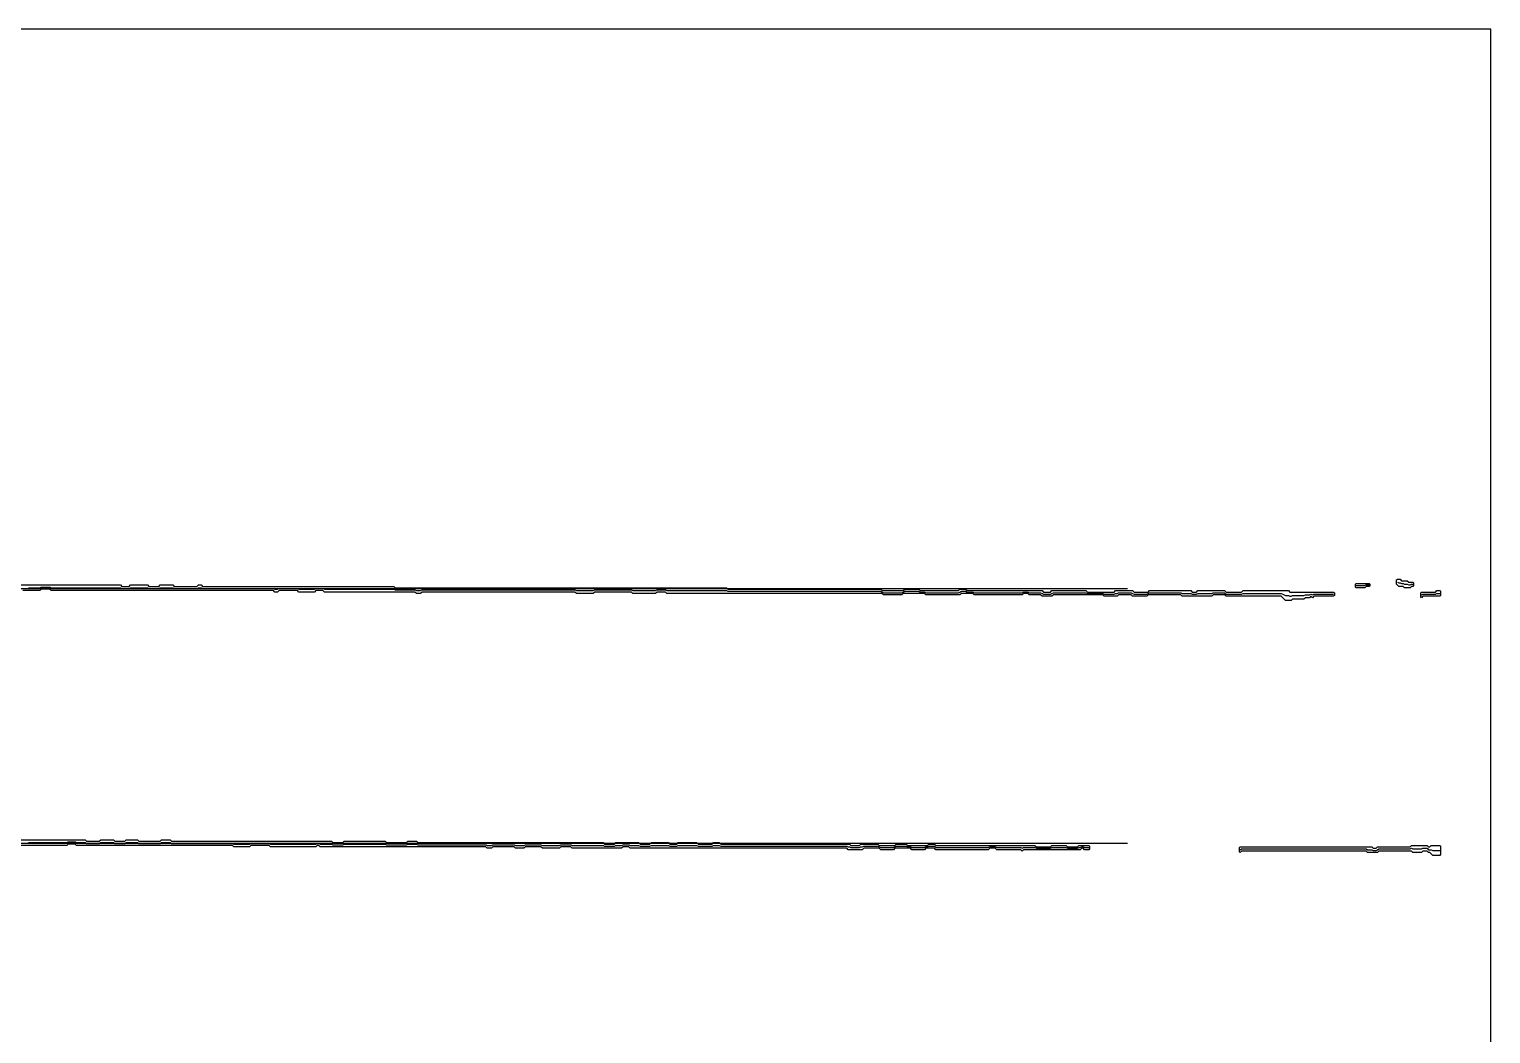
# Model space of a CAD drawing. Extents: x 0 to 57.2, y 0 to 39.6.
# Drawn here: x 28.34 to 57.16, y 19.8 to 39.6 of the extents above; entities that cross this region are included whole.
import ezdxf

# ---------------------------------------------------------------- set-up
doc = ezdxf.new("R2010")
doc.units = 13
for name, color, linetype in [('DESIGN_SCAN_PATH', 5, 'Continuous'), ('SEM_FRAME', 8, 'Continuous'), ('SEM_OBSERVED_CENTERLINES', 3, 'Continuous'), ('SEM_OBSERVED_CONTOURS', 2, 'Continuous')]:
    doc.layers.add(name, color=color, linetype=linetype)

msp = doc.modelspace()

# ---------------------------------------------------------------- linework, layer by layer
at = {"layer": 'DESIGN_SCAN_PATH'}
for points in [[(0, 28.57984), (50, 28.57984)], [(50, 23.55604), (0, 23.55604)]]:
    msp.add_lwpolyline(points, dxfattribs=at)
at = {"layer": 'SEM_FRAME'}
msp.add_lwpolyline([(0, 0), (57.15968, 0), (57.15968, 39.60429), (0, 39.60429)], close=True, dxfattribs=at)
at = {"layer": 'SEM_OBSERVED_CENTERLINES'}
for points in [[(28.32865, 28.593795), (28.35656, 28.593795), (28.38447, 28.593795), (28.41238, 28.593795), (28.44029, 28.593795), (28.4682, 28.593795), (28.49611, 28.593795), (28.52402, 28.593795), (28.55193, 28.593795), (28.57984, 28.60775), (28.60775, 28.60775), (28.63566, 28.60775), (28.66357, 28.60775), (28.69148, 28.60775), (28.71939, 28.60775), (28.7473, 28.60775), (28.77521, 28.593795), (28.80312, 28.593795), (28.83103, 28.593795), (28.85894, 28.593795), (28.88685, 28.593795), (28.91476, 28.593795), (28.94267, 28.593795), (28.97058, 28.593795), (28.99849, 28.593795), (29.0264, 28.593795), (29.05431, 28.593795), (29.08222, 28.593795), (29.11013, 28.593795), (29.13804, 28.593795), (29.16595, 28.593795), (29.19386, 28.593795), (29.22177, 28.593795), (29.24968, 28.593795), (29.27759, 28.593795), (29.3055, 28.593795), (29.33341, 28.593795), (29.36132, 28.593795), (29.38923, 28.593795), (29.41714, 28.593795), (29.44505, 28.593795), (29.47296, 28.593795), (29.50087, 28.593795), (29.52878, 28.593795), (29.55669, 28.593795), (29.5846, 28.593795), (29.61251, 28.593795), (29.64042, 28.593795), (29.66833, 28.593795), (29.69624, 28.593795), (29.72415, 28.593795), (29.75206, 28.593795), (29.77997, 28.593795), (29.80788, 28.593795), (29.83579, 28.593795), (29.8637, 28.593795), (29.89161, 28.593795), (29.91952, 28.593795), (29.94743, 28.593795), (29.97534, 28.593795), (30.00325, 28.593795), (30.03116, 28.593795), (30.05907, 28.593795), (30.08698, 28.593795), (30.11489, 28.593795), (30.1428, 28.593795), (30.17071, 28.57984), (30.19862, 28.57984), (30.22653, 28.57984), (30.25444, 28.57984), (30.28235, 28.57984), (30.31026, 28.57984), (30.33817, 28.593795), (30.36608, 28.593795), (30.39399, 28.593795), (30.4219, 28.593795), (30.44981, 28.593795), (30.47772, 28.593795), (30.50563, 28.593795), (30.53354, 28.593795), (30.56145, 28.593795), (30.58936, 28.593795), (30.61727, 28.593795), (30.64518, 28.593795), (30.67309, 28.593795), (30.701, 28.57984), (30.72891, 28.57984), (30.75682, 28.57984), (30.78473, 28.57984), (30.81264, 28.57984), (30.84055, 28.57984), (30.86846, 28.57984), (30.89637, 28.57984), (30.92428, 28.593795), (30.95219, 28.593795), (30.9801, 28.593795), (31.00801, 28.593795), (31.03592, 28.593795), (31.06383, 28.593795), (31.09174, 28.593795), (31.11965, 28.593795), (31.14756, 28.593795), (31.17547, 28.593795), (31.20338, 28.57984), (31.23129, 28.57984), (31.2592, 28.57984), (31.28711, 28.57984), (31.31502, 28.57984), (31.34293, 28.57984), (31.37084, 28.57984), (31.39875, 28.57984), (31.42666, 28.57984), (31.45457, 28.57984), (31.48248, 28.57984), (31.51039, 28.57984), (31.5383, 28.57984), (31.56621, 28.57984), (31.59412, 28.57984), (31.62203, 28.57984), (31.64994, 28.57984), (31.67785, 28.593795), (31.70576, 28.593795), (31.73367, 28.593795), (31.76158, 28.57984), (31.78949, 28.57984), (31.8174, 28.57984), (31.84531, 28.57984), (31.87322, 28.57984), (31.90113, 28.57984), (31.92904, 28.57984), (31.95695, 28.57984), (31.98486, 28.57984), (32.01277, 28.57984), (32.04068, 28.57984), (32.06859, 28.57984), (32.0965, 28.57984), (32.12441, 28.57984), (32.15232, 28.57984), (32.18023, 28.57984), (32.20814, 28.57984), (32.23605, 28.57984), (32.26396, 28.57984), (32.29187, 28.57984), (32.31978, 28.57984), (32.34769, 28.57984), (32.3756, 28.57984), (32.40351, 28.57984), (32.43142, 28.57984), (32.45933, 28.57984), (32.48724, 28.57984), (32.51515, 28.57984), (32.54306, 28.57984), (32.57097, 28.57984), (32.59888, 28.57984), (32.62679, 28.57984), (32.6547, 28.57984), (32.68261, 28.57984), (32.71052, 28.57984), (32.73843, 28.57984), (32.76634, 28.57984), (32.79425, 28.57984), (32.82216, 28.57984), (32.85007, 28.57984), (32.87798, 28.57984), (32.90589, 28.57984), (32.9338, 28.57984), (32.96171, 28.57984), (32.98962, 28.57984), (33.01753, 28.57984), (33.04544, 28.57984), (33.07335, 28.57984), (33.10126, 28.57984), (33.12917, 28.57984), (33.15708, 28.57984), (33.18499, 28.565885), (33.2129, 28.565885), (33.24081, 28.565885), (33.26872, 28.57984), (33.29663, 28.57984), (33.32454, 28.57984), (33.35245, 28.57984), (33.38036, 28.57984), (33.40827, 28.57984), (33.43618, 28.57984), (33.46409, 28.57984), (33.492, 28.57984), (33.51991, 28.57984), (33.54782, 28.57984), (33.57573, 28.57984), (33.60364, 28.57984), (33.63155, 28.57984), (33.65946, 28.565885), (33.68737, 28.565885), (33.71528, 28.565885), (33.74319, 28.565885), (33.7711, 28.565885), (33.79901, 28.565885), (33.82692, 28.565885), (33.85483, 28.565885), (33.88274, 28.565885), (33.91065, 28.565885), (33.93856, 28.565885), (33.96647, 28.565885), (33.99438, 28.57984), (34.02229, 28.57984), (34.0502, 28.57984), (34.07811, 28.57984), (34.10602, 28.57984), (34.13393, 28.57984), (34.16184, 28.565885), (34.18975, 28.565885), (34.21766, 28.565885), (34.24557, 28.565885), (34.27348, 28.565885), (34.30139, 28.565885), (34.3293, 28.565885), (34.35721, 28.565885), (34.38512, 28.565885), (34.41303, 28.565885), (34.44094, 28.565885), (34.46885, 28.565885), (34.49676, 28.565885), (34.52467, 28.565885), (34.55258, 28.565885), (34.58049, 28.565885), (34.6084, 28.565885), (34.63631, 28.565885), (34.66422, 28.565885), (34.69213, 28.565885), (34.72004, 28.565885), (34.74795, 28.565885), (34.77586, 28.565885), (34.80377, 28.565885), (34.83168, 28.565885), (34.85959, 28.565885), (34.8875, 28.565885), (34.91541, 28.565885), (34.94332, 28.565885), (34.97123, 28.565885), (34.99914, 28.565885), (35.02705, 28.565885), (35.05496, 28.565885), (35.08287, 28.565885), (35.11078, 28.565885), (35.13869, 28.565885), (35.1666, 28.565885), (35.19451, 28.565885), (35.22242, 28.565885), (35.25033, 28.565885), (35.27824, 28.565885), (35.30615, 28.565885), (35.33406, 28.565885), (35.36197, 28.565885), (35.38988, 28.565885), (35.41779, 28.565885), (35.4457, 28.565885), (35.47361, 28.565885), (35.50152, 28.565885), (35.52943, 28.565885), (35.55734, 28.55193), (35.58525, 28.55193), (35.61316, 28.55193), (35.64107, 28.55193), (35.66898, 28.55193), (35.69689, 28.55193), (35.7248, 28.55193), (35.75271, 28.55193), (35.78062, 28.55193), (35.80853, 28.55193), (35.83644, 28.55193), (35.86435, 28.55193), (35.89226, 28.55193), (35.92017, 28.55193), (35.94808, 28.55193), (35.97599, 28.537975), (36.0039, 28.537975), (36.03181, 28.537975), (36.05972, 28.537975), (36.08763, 28.55193), (36.11554, 28.55193), (36.14345, 28.55193), (36.17136, 28.55193), (36.19927, 28.55193), (36.22718, 28.55193), (36.25509, 28.55193), (36.283, 28.55193), (36.31091, 28.55193), (36.33882, 28.55193), (36.36673, 28.55193), (36.39464, 28.55193), (36.42255, 28.55193), (36.45046, 28.55193), (36.47837, 28.55193), (36.50628, 28.55193), (36.53419, 28.55193), (36.5621, 28.55193), (36.59001, 28.55193), (36.61792, 28.55193), (36.64583, 28.55193), (36.67374, 28.55193), (36.70165, 28.55193), (36.72956, 28.55193), (36.75747, 28.55193), (36.78538, 28.55193), (36.81329, 28.55193), (36.8412, 28.55193), (36.86911, 28.55193), (36.89702, 28.55193), (36.92493, 28.55193), (36.95284, 28.55193), (36.98075, 28.55193), (37.00866, 28.55193), (37.03657, 28.55193), (37.06448, 28.55193), (37.09239, 28.55193), (37.1203, 28.55193), (37.14821, 28.55193), (37.17612, 28.55193), (37.20403, 28.55193), (37.23194, 28.55193), (37.25985, 28.55193), (37.28776, 28.55193), (37.31567, 28.55193), (37.34358, 28.55193), (37.37149, 28.55193), (37.3994, 28.55193), (37.42731, 28.55193), (37.45522, 28.55193), (37.48313, 28.55193), (37.51104, 28.55193), (37.53895, 28.55193), (37.56686, 28.55193), (37.59477, 28.55193), (37.62268, 28.55193), (37.65059, 28.55193), (37.6785, 28.55193), (37.70641, 28.55193), (37.73432, 28.55193), (37.76223, 28.55193), (37.79014, 28.55193), (37.81805, 28.55193), (37.84596, 28.55193), (37.87387, 28.55193), (37.90178, 28.55193), (37.92969, 28.55193), (37.9576, 28.55193), (37.98551, 28.55193), (38.01342, 28.55193), (38.04133, 28.55193), (38.06924, 28.55193), (38.09715, 28.55193), (38.12506, 28.55193), (38.15297, 28.55193), (38.18088, 28.55193), (38.20879, 28.55193), (38.2367, 28.55193), (38.26461, 28.55193), (38.29252, 28.55193), (38.32043, 28.55193), (38.34834, 28.55193), (38.37625, 28.55193), (38.40416, 28.55193), (38.43207, 28.55193), (38.45998, 28.55193), (38.48789, 28.55193), (38.5158, 28.55193), (38.54371, 28.55193), (38.57162, 28.55193), (38.59953, 28.55193), (38.62744, 28.55193), (38.65535, 28.55193), (38.68326, 28.55193), (38.71117, 28.55193), (38.73908, 28.55193), (38.76699, 28.55193), (38.7949, 28.55193), (38.82281, 28.55193), (38.85072, 28.55193), (38.87863, 28.55193), (38.90654, 28.55193), (38.93445, 28.55193), (38.96236, 28.55193), (38.99027, 28.55193), (39.01818, 28.55193), (39.04609, 28.55193), (39.074, 28.55193), (39.10191, 28.55193), (39.12982, 28.537975), (39.15773, 28.537975), (39.18564, 28.537975), (39.21355, 28.537975), (39.24146, 28.537975), (39.26937, 28.537975), (39.29728, 28.537975), (39.32519, 28.537975), (39.3531, 28.537975), (39.38101, 28.537975), (39.40892, 28.537975), (39.43683, 28.537975), (39.46474, 28.537975), (39.49265, 28.55193), (39.52056, 28.55193), (39.54847, 28.55193), (39.57638, 28.55193), (39.60429, 28.55193), (39.6322, 28.55193), (39.66011, 28.55193), (39.68802, 28.55193), (39.71593, 28.55193), (39.74384, 28.55193), (39.77175, 28.55193), (39.79966, 28.55193), (39.82757, 28.55193), (39.85548, 28.55193), (39.88339, 28.55193), (39.9113, 28.55193), (39.93921, 28.55193), (39.96712, 28.55193), (39.99503, 28.55193), (40.02294, 28.55193), (40.05085, 28.55193), (40.07876, 28.55193), (40.10667, 28.55193), (40.13458, 28.55193), (40.16249, 28.55193), (40.1904, 28.55193), (40.21831, 28.55193), (40.24622, 28.537975), (40.27413, 28.537975), (40.30204, 28.537975), (40.32995, 28.537975), (40.35786, 28.537975), (40.38577, 28.537975), (40.41368, 28.537975), (40.44159, 28.537975), (40.4695, 28.537975), (40.49741, 28.537975), (40.52532, 28.537975), (40.55323, 28.537975), (40.58114, 28.537975), (40.60905, 28.537975), (40.63696, 28.537975), (40.66487, 28.537975), (40.69278, 28.537975), (40.72069, 28.55193), (40.7486, 28.55193), (40.77651, 28.55193), (40.80442, 28.55193), (40.83233, 28.55193), (40.86024, 28.55193), (40.88815, 28.55193), (40.91606, 28.537975), (40.94397, 28.537975), (40.97188, 28.537975), (40.99979, 28.537975), (41.0277, 28.537975), (41.05561, 28.537975), (41.08352, 28.537975), (41.11143, 28.537975), (41.13934, 28.537975), (41.16725, 28.537975), (41.19516, 28.537975), (41.22307, 28.537975), (41.25098, 28.537975), (41.27889, 28.537975), (41.3068, 28.537975), (41.33471, 28.537975), (41.36262, 28.537975), (41.39053, 28.537975), (41.41844, 28.537975), (41.44635, 28.537975), (41.47426, 28.537975), (41.50217, 28.537975), (41.53008, 28.537975), (41.55799, 28.537975), (41.5859, 28.537975), (41.61381, 28.537975), (41.64172, 28.537975), (41.66963, 28.537975), (41.69754, 28.537975), (41.72545, 28.537975), (41.75336, 28.537975), (41.78127, 28.537975), (41.80918, 28.537975), (41.83709, 28.537975), (41.865, 28.537975), (41.89291, 28.537975), (41.92082, 28.537975), (41.94873, 28.537975), (41.97664, 28.537975), (42.00455, 28.537975), (42.03246, 28.537975), (42.06037, 28.537975), (42.08828, 28.537975), (42.11619, 28.52402), (42.1441, 28.52402), (42.17201, 28.52402), (42.19992, 28.52402), (42.22783, 28.52402), (42.25574, 28.52402), (42.28365, 28.52402), (42.31156, 28.52402), (42.33947, 28.52402), (42.36738, 28.52402), (42.39529, 28.52402), (42.4232, 28.52402), (42.45111, 28.52402), (42.47902, 28.52402), (42.50693, 28.52402), (42.53484, 28.52402), (42.56275, 28.52402), (42.59066, 28.52402), (42.61857, 28.52402), (42.64648, 28.52402), (42.67439, 28.52402), (42.7023, 28.52402), (42.73021, 28.52402), (42.75812, 28.52402), (42.78603, 28.52402), (42.81394, 28.52402), (42.84185, 28.52402), (42.86976, 28.52402), (42.89767, 28.52402), (42.92558, 28.52402), (42.95349, 28.52402), (42.9814, 28.52402), (43.00931, 28.52402), (43.03722, 28.52402), (43.06513, 28.52402), (43.09304, 28.52402), (43.12095, 28.52402), (43.14886, 28.52402), (43.17677, 28.52402), (43.20468, 28.52402), (43.23259, 28.52402), (43.2605, 28.52402), (43.28841, 28.52402), (43.31632, 28.52402), (43.34423, 28.52402), (43.37214, 28.52402), (43.40005, 28.52402), (43.42796, 28.52402), (43.45587, 28.52402), (43.48378, 28.52402), (43.51169, 28.52402), (43.5396, 28.52402), (43.56751, 28.52402), (43.59542, 28.52402), (43.62333, 28.52402), (43.65124, 28.52402), (43.67915, 28.52402), (43.70706, 28.52402), (43.73497, 28.52402), (43.76288, 28.52402), (43.79079, 28.52402), (43.8187, 28.52402), (43.84661, 28.52402), (43.87452, 28.52402), (43.90243, 28.52402), (43.93034, 28.52402), (43.95825, 28.52402), (43.98616, 28.52402), (44.01407, 28.52402), (44.04198, 28.52402), (44.06989, 28.52402), (44.0978, 28.52402), (44.12571, 28.52402), (44.15362, 28.52402), (44.18153, 28.52402), (44.20944, 28.52402), (44.23735, 28.52402), (44.26526, 28.52402), (44.29317, 28.52402), (44.32108, 28.52402), (44.34899, 28.52402), (44.3769, 28.52402), (44.40481, 28.52402), (44.43272, 28.52402), (44.46063, 28.52402), (44.48854, 28.52402), (44.51645, 28.52402), (44.54436, 28.52402), (44.57227, 28.52402), (44.60018, 28.52402), (44.62809, 28.52402), (44.656, 28.52402), (44.68391, 28.52402), (44.71182, 28.52402), (44.73973, 28.52402), (44.76764, 28.52402), (44.79555, 28.52402), (44.82346, 28.52402), (44.85137, 28.52402), (44.87928, 28.52402), (44.90719, 28.52402), (44.9351, 28.52402), (44.96301, 28.52402), (44.99092, 28.52402), (45.01883, 28.52402), (45.04674, 28.52402), (45.07465, 28.52402), (45.10256, 28.52402), (45.13047, 28.52402), (45.15838, 28.510065), (45.18629, 28.49611), (45.2142, 28.49611), (45.24211, 28.49611), (45.27002, 28.49611), (45.29793, 28.49611), (45.32584, 28.49611), (45.35375, 28.49611), (45.38166, 28.49611), (45.40957, 28.49611), (45.43748, 28.49611), (45.46539, 28.49611), (45.4933, 28.49611), (45.52121, 28.49611), (45.54912, 28.49611), (45.57703, 28.510065), (45.60494, 28.52402), (45.63285, 28.52402), (45.66076, 28.52402), (45.68867, 28.52402), (45.71658, 28.52402), (45.74449, 28.52402), (45.7724, 28.52402), (45.80031, 28.52402), (45.82822, 28.52402), (45.85613, 28.52402), (45.88404, 28.52402), (45.91195, 28.510065), (45.93986, 28.510065), (45.96777, 28.510065), (45.99568, 28.510065), (46.02359, 28.49611), (46.0515, 28.49611), (46.07941, 28.49611), (46.10732, 28.49611), (46.13523, 28.49611), (46.16314, 28.49611), (46.19105, 28.49611), (46.21896, 28.49611), (46.24687, 28.49611), (46.27478, 28.49611), (46.30269, 28.49611), (46.3306, 28.49611), (46.35851, 28.49611), (46.38642, 28.49611), (46.41433, 28.49611), (46.44224, 28.49611), (46.47015, 28.49611), (46.49806, 28.49611), (46.52597, 28.49611), (46.55388, 28.49611), (46.58179, 28.49611), (46.6097, 28.49611), (46.63761, 28.49611), (46.66552, 28.49611), (46.69343, 28.510065), (46.72134, 28.52402), (46.74925, 28.52402), (46.77716, 28.52402), (46.80507, 28.52402), (46.83298, 28.510065), (46.86089, 28.510065), (46.8888, 28.510065), (46.91671, 28.510065), (46.94462, 28.510065), (46.97253, 28.49611), (47.00044, 28.49611), (47.02835, 28.49611), (47.05626, 28.49611), (47.08417, 28.49611), (47.11208, 28.49611), (47.13999, 28.49611), (47.1679, 28.49611), (47.19581, 28.49611), (47.22372, 28.49611), (47.25163, 28.49611), (47.27954, 28.49611), (47.30745, 28.49611), (47.33536, 28.49611), (47.36327, 28.49611), (47.39118, 28.49611), (47.41909, 28.49611), (47.447, 28.49611), (47.47491, 28.49611), (47.50282, 28.49611), (47.53073, 28.49611), (47.55864, 28.49611), (47.58655, 28.49611), (47.61446, 28.49611), (47.64237, 28.49611), (47.67028, 28.49611), (47.69819, 28.49611), (47.7261, 28.49611), (47.75401, 28.49611), (47.78192, 28.49611), (47.80983, 28.49611), (47.83774, 28.49611), (47.86565, 28.49611), (47.89356, 28.49611), (47.92147, 28.49611), (47.94938, 28.510065), (47.97729, 28.510065), (48.0052, 28.510065), (48.03311, 28.510065), (48.06102, 28.49611), (48.08893, 28.49611), (48.11684, 28.49611), (48.14475, 28.49611), (48.17266, 28.49611), (48.20057, 28.49611), (48.22848, 28.49611), (48.25639, 28.49611), (48.2843, 28.49611), (48.31221, 28.482155), (48.34012, 28.4682), (48.36803, 28.4682), (48.39594, 28.4682), (48.42385, 28.4682), (48.45176, 28.4682), (48.47967, 28.4682), (48.50758, 28.482155), (48.53549, 28.49611), (48.5634, 28.49611), (48.59131, 28.49611), (48.61922, 28.49611), (48.64713, 28.49611), (48.67504, 28.49611), (48.70295, 28.49611), (48.73086, 28.49611), (48.75877, 28.49611), (48.78668, 28.49611), (48.81459, 28.49611), (48.8425, 28.49611), (48.87041, 28.49611), (48.89832, 28.49611), (48.92623, 28.49611), (48.95414, 28.49611), (48.98205, 28.49611), (49.00996, 28.49611), (49.03787, 28.49611), (49.06578, 28.49611), (49.09369, 28.49611), (49.1216, 28.49611), (49.14951, 28.49611), (49.17742, 28.49611), (49.20533, 28.482155), (49.23324, 28.482155), (49.26115, 28.482155), (49.28906, 28.482155), (49.31697, 28.482155), (49.34488, 28.482155), (49.37279, 28.482155), (49.4007, 28.482155), (49.42861, 28.482155), (49.45652, 28.482155), (49.48443, 28.482155), (49.51234, 28.482155), (49.54025, 28.4682), (49.56816, 28.4682), (49.59607, 28.4682), (49.62398, 28.4682), (49.65189, 28.4682), (49.6798, 28.4682), (49.70771, 28.4682), (49.73562, 28.4682), (49.76353, 28.482155), (49.79144, 28.482155), (49.81935, 28.49611), (49.84726, 28.49611), (49.87517, 28.49611), (49.90308, 28.49611), (49.93099, 28.49611), (49.9589, 28.49611), (49.98681, 28.49611), (50.01472, 28.49611), (50.04263, 28.49611), (50.07054, 28.49611), (50.09845, 28.482155), (50.12636, 28.4682), (50.15427, 28.4682), (50.18218, 28.4682), (50.21009, 28.4682), (50.238, 28.4682), (50.26591, 28.4682), (50.29382, 28.4682), (50.32173, 28.4682), (50.34964, 28.4682), (50.37755, 28.4682), (50.40546, 28.482155), (50.43337, 28.49611), (50.46128, 28.49611), (50.48919, 28.49611), (50.5171, 28.49611), (50.54501, 28.49611), (50.57292, 28.49611), (50.60083, 28.49611), (50.62874, 28.49611), (50.65665, 28.49611), (50.68456, 28.49611), (50.71247, 28.49611), (50.74038, 28.49611), (50.76829, 28.49611), (50.7962, 28.49611), (50.82411, 28.49611), (50.85202, 28.49611), (50.87993, 28.49611), (50.90784, 28.49611), (50.93575, 28.49611), (50.96366, 28.49611), (50.99157, 28.49611), (51.01948, 28.49611), (51.04739, 28.49611), (51.0753, 28.482155), (51.10321, 28.482155), (51.13112, 28.482155), (51.15903, 28.482155), (51.18694, 28.482155), (51.21485, 28.482155), (51.24276, 28.482155), (51.27067, 28.4682), (51.29858, 28.4682), (51.32649, 28.4682), (51.3544, 28.4682), (51.38231, 28.482155), (51.41022, 28.482155), (51.43813, 28.482155), (51.46604, 28.482155), (51.49395, 28.482155), (51.52186, 28.482155), (51.54977, 28.482155), (51.57768, 28.482155), (51.60559, 28.482155), (51.6335, 28.482155), (51.66141, 28.482155), (51.68932, 28.49611), (51.71723, 28.49611), (51.74514, 28.49611), (51.77305, 28.49611), (51.80096, 28.49611), (51.82887, 28.49611), (51.85678, 28.49611), (51.88469, 28.49611), (51.9126, 28.49611), (51.94051, 28.4682), (51.96842, 28.4682), (51.99633, 28.4682), (52.02424, 28.4682), (52.05215, 28.4682), (52.08006, 28.4682), (52.10797, 28.4682), (52.13588, 28.4682), (52.16379, 28.4682), (52.1917, 28.4682), (52.21961, 28.4682), (52.24752, 28.4682), (52.27543, 28.482155), (52.30334, 28.482155), (52.33125, 28.482155), (52.35916, 28.482155), (52.38707, 28.482155), (52.41498, 28.482155), (52.44289, 28.482155), (52.4708, 28.482155), (52.49871, 28.482155), (52.52662, 28.482155), (52.55453, 28.482155), (52.58244, 28.482155), (52.61035, 28.482155), (52.63826, 28.482155), (52.66617, 28.482155), (52.69408, 28.482155), (52.72199, 28.482155), (52.7499, 28.482155), (52.77781, 28.482155), (52.80572, 28.482155), (52.83363, 28.482155), (52.86154, 28.482155), (52.88945, 28.482155), (52.91736, 28.482155), (52.94527, 28.482155), (52.97318, 28.482155), (53.00109, 28.482155), (53.029, 28.482155), (53.05691, 28.4682), (53.08482, 28.454245), (53.11273, 28.44029), (53.14064, 28.44029), (53.16855, 28.44029), (53.19646, 28.426335), (53.22437, 28.426335), (53.25228, 28.44029), (53.28019, 28.44029), (53.3081, 28.44029), (53.33601, 28.44029), (53.36392, 28.44029), (53.39183, 28.44029), (53.41974, 28.44029), (53.44765, 28.44029), (53.47556, 28.44029), (53.50347, 28.454245), (53.53138, 28.454245), (53.55929, 28.454245), (53.5872, 28.454245), (53.61511, 28.4682), (53.64302, 28.454245), (53.67093, 28.4682), (53.69884, 28.4682), (53.72675, 28.4682), (53.75466, 28.4682), (53.78257, 28.4682), (53.81048, 28.4682), (53.83839, 28.4682), (53.8663, 28.4682), (53.89421, 28.4682), (53.92212, 28.4682), (53.95003, 28.4682), (53.97794, 28.4682), (54.00585, 28.4682), (54.03376, 28.4682), (54.06167, 28.4682)], [(54.50823, 28.63566), (54.53614, 28.63566), (54.56405, 28.63566), (54.59196, 28.63566), (54.61987, 28.63566), (54.64778, 28.63566), (54.67569, 28.63566), (54.7036, 28.649615), (54.73151, 28.649615), (54.75942, 28.649615)], [(55.31762, 28.705435), (55.34553, 28.69148), (55.37344, 28.69148), (55.40135, 28.677525), (55.42926, 28.677525), (55.45717, 28.66357), (55.48508, 28.66357), (55.51299, 28.66357), (55.5409, 28.649615), (55.56881, 28.649615), (55.59672, 28.66357), (55.62463, 28.66357)], [(55.79209, 28.454245), (55.82, 28.4682), (55.84791, 28.4682), (55.87582, 28.4682), (55.90373, 28.4682), (55.93164, 28.4682), (55.95955, 28.4682), (55.98746, 28.4682), (56.01537, 28.4682), (56.04328, 28.4682), (56.07119, 28.4682), (56.0991, 28.482155), (56.12701, 28.482155), (56.15492, 28.482155)], [(28.32865, 23.569995), (28.35656, 23.569995), (28.38447, 23.569995), (28.41238, 23.569995), (28.44029, 23.569995), (28.4682, 23.569995), (28.49611, 23.569995), (28.52402, 23.569995), (28.55193, 23.569995), (28.57984, 23.569995), (28.60775, 23.569995), (28.63566, 23.569995), (28.66357, 23.569995), (28.69148, 23.569995), (28.71939, 23.569995), (28.7473, 23.569995), (28.77521, 23.569995), (28.80312, 23.569995), (28.83103, 23.569995), (28.85894, 23.569995), (28.88685, 23.569995), (28.91476, 23.569995), (28.94267, 23.569995), (28.97058, 23.569995), (28.99849, 23.569995), (29.0264, 23.569995), (29.05431, 23.569995), (29.08222, 23.569995), (29.11013, 23.58395), (29.13804, 23.58395), (29.16595, 23.58395), (29.19386, 23.58395), (29.22177, 23.58395), (29.24968, 23.58395), (29.27759, 23.569995), (29.3055, 23.569995), (29.33341, 23.569995), (29.36132, 23.569995), (29.38923, 23.569995), (29.41714, 23.569995), (29.44505, 23.569995), (29.47296, 23.55604), (29.50087, 23.55604), (29.52878, 23.55604), (29.55669, 23.55604), (29.5846, 23.55604), (29.61251, 23.55604), (29.64042, 23.55604), (29.66833, 23.55604), (29.69624, 23.55604), (29.72415, 23.55604), (29.75206, 23.569995), (29.77997, 23.569995), (29.80788, 23.569995), (29.83579, 23.569995), (29.8637, 23.569995), (29.89161, 23.569995), (29.91952, 23.569995), (29.94743, 23.569995), (29.97534, 23.569995), (30.00325, 23.569995), (30.03116, 23.55604), (30.05907, 23.55604), (30.08698, 23.55604), (30.11489, 23.55604), (30.1428, 23.55604), (30.17071, 23.55604), (30.19862, 23.55604), (30.22653, 23.55604), (30.25444, 23.569995), (30.28235, 23.569995), (30.31026, 23.569995), (30.33817, 23.569995), (30.36608, 23.569995), (30.39399, 23.569995), (30.4219, 23.569995), (30.44981, 23.569995), (30.47772, 23.569995), (30.50563, 23.55604), (30.53354, 23.55604), (30.56145, 23.55604), (30.58936, 23.55604), (30.61727, 23.55604), (30.64518, 23.55604), (30.67309, 23.55604), (30.701, 23.55604), (30.72891, 23.55604), (30.75682, 23.55604), (30.78473, 23.55604), (30.81264, 23.55604), (30.84055, 23.55604), (30.86846, 23.55604), (30.89637, 23.55604), (30.92428, 23.55604), (30.95219, 23.569995), (30.9801, 23.569995), (31.00801, 23.569995), (31.03592, 23.569995), (31.06383, 23.569995), (31.09174, 23.569995), (31.11965, 23.569995), (31.14756, 23.55604), (31.17547, 23.55604), (31.20338, 23.55604), (31.23129, 23.55604), (31.2592, 23.55604), (31.28711, 23.55604), (31.31502, 23.55604), (31.34293, 23.55604), (31.37084, 23.55604), (31.39875, 23.55604), (31.42666, 23.55604), (31.45457, 23.55604), (31.48248, 23.55604), (31.51039, 23.55604), (31.5383, 23.55604), (31.56621, 23.55604), (31.59412, 23.55604), (31.62203, 23.55604), (31.64994, 23.55604), (31.67785, 23.55604), (31.70576, 23.55604), (31.73367, 23.55604), (31.76158, 23.55604), (31.78949, 23.55604), (31.8174, 23.55604), (31.84531, 23.55604), (31.87322, 23.55604), (31.90113, 23.55604), (31.92904, 23.55604), (31.95695, 23.55604), (31.98486, 23.55604), (32.01277, 23.55604), (32.04068, 23.55604), (32.06859, 23.55604), (32.0965, 23.55604), (32.12441, 23.55604), (32.15232, 23.55604), (32.18023, 23.55604), (32.20814, 23.55604), (32.23605, 23.55604), (32.26396, 23.55604), (32.29187, 23.55604), (32.31978, 23.55604), (32.34769, 23.55604), (32.3756, 23.542085), (32.40351, 23.542085), (32.43142, 23.542085), (32.45933, 23.542085), (32.48724, 23.542085), (32.51515, 23.542085), (32.54306, 23.542085), (32.57097, 23.542085), (32.59888, 23.542085), (32.62679, 23.542085), (32.6547, 23.542085), (32.68261, 23.542085), (32.71052, 23.55604), (32.73843, 23.55604), (32.76634, 23.55604), (32.79425, 23.55604), (32.82216, 23.55604), (32.85007, 23.55604), (32.87798, 23.55604), (32.90589, 23.55604), (32.9338, 23.55604), (32.96171, 23.55604), (32.98962, 23.55604), (33.01753, 23.55604), (33.04544, 23.55604), (33.07335, 23.55604), (33.10126, 23.542085), (33.12917, 23.542085), (33.15708, 23.542085), (33.18499, 23.542085), (33.2129, 23.542085), (33.24081, 23.542085), (33.26872, 23.542085), (33.29663, 23.542085), (33.32454, 23.542085), (33.35245, 23.542085), (33.38036, 23.542085), (33.40827, 23.542085), (33.43618, 23.542085), (33.46409, 23.542085), (33.492, 23.542085), (33.51991, 23.542085), (33.54782, 23.542085), (33.57573, 23.542085), (33.60364, 23.542085), (33.63155, 23.542085), (33.65946, 23.542085), (33.68737, 23.542085), (33.71528, 23.542085), (33.74319, 23.542085), (33.7711, 23.542085), (33.79901, 23.542085), (33.82692, 23.542085), (33.85483, 23.542085), (33.88274, 23.542085), (33.91065, 23.542085), (33.93856, 23.542085), (33.96647, 23.542085), (33.99438, 23.542085), (34.02229, 23.55604), (34.0502, 23.55604), (34.07811, 23.542085), (34.10602, 23.542085), (34.13393, 23.542085), (34.16184, 23.542085), (34.18975, 23.542085), (34.21766, 23.542085), (34.24557, 23.542085), (34.27348, 23.542085), (34.30139, 23.542085), (34.3293, 23.52813), (34.35721, 23.52813), (34.38512, 23.52813), (34.41303, 23.52813), (34.44094, 23.52813), (34.46885, 23.52813), (34.49676, 23.52813), (34.52467, 23.52813), (34.55258, 23.542085), (34.58049, 23.542085), (34.6084, 23.542085), (34.63631, 23.542085), (34.66422, 23.542085), (34.69213, 23.542085), (34.72004, 23.542085), (34.74795, 23.542085), (34.77586, 23.542085), (34.80377, 23.542085), (34.83168, 23.542085), (34.85959, 23.542085), (34.8875, 23.542085), (34.91541, 23.542085), (34.94332, 23.542085), (34.97123, 23.542085), (34.99914, 23.542085), (35.02705, 23.542085), (35.05496, 23.542085), (35.08287, 23.542085), (35.11078, 23.542085), (35.13869, 23.542085), (35.1666, 23.542085), (35.19451, 23.542085), (35.22242, 23.542085), (35.25033, 23.542085), (35.27824, 23.542085), (35.30615, 23.542085), (35.33406, 23.542085), (35.36197, 23.542085), (35.38988, 23.52813), (35.41779, 23.52813), (35.4457, 23.52813), (35.47361, 23.52813), (35.50152, 23.52813), (35.52943, 23.52813), (35.55734, 23.52813), (35.58525, 23.52813), (35.61316, 23.52813), (35.64107, 23.52813), (35.66898, 23.52813), (35.69689, 23.52813), (35.7248, 23.52813), (35.75271, 23.52813), (35.78062, 23.52813), (35.80853, 23.542085), (35.83644, 23.542085), (35.86435, 23.542085), (35.89226, 23.542085), (35.92017, 23.542085), (35.94808, 23.542085), (35.97599, 23.542085), (36.0039, 23.52813), (36.03181, 23.52813), (36.05972, 23.52813), (36.08763, 23.52813), (36.11554, 23.52813), (36.14345, 23.52813), (36.17136, 23.52813), (36.19927, 23.52813), (36.22718, 23.52813), (36.25509, 23.52813), (36.283, 23.52813), (36.31091, 23.52813), (36.33882, 23.52813), (36.36673, 23.52813), (36.39464, 23.52813), (36.42255, 23.52813), (36.45046, 23.52813), (36.47837, 23.52813), (36.50628, 23.52813), (36.53419, 23.52813), (36.5621, 23.52813), (36.59001, 23.52813), (36.61792, 23.52813), (36.64583, 23.52813), (36.67374, 23.52813), (36.70165, 23.52813), (36.72956, 23.52813), (36.75747, 23.52813), (36.78538, 23.52813), (36.81329, 23.52813), (36.8412, 23.52813), (36.86911, 23.52813), (36.89702, 23.52813), (36.92493, 23.52813), (36.95284, 23.52813), (36.98075, 23.52813), (37.00866, 23.52813), (37.03657, 23.52813), (37.06448, 23.52813), (37.09239, 23.52813), (37.1203, 23.52813), (37.14821, 23.52813), (37.17612, 23.52813), (37.20403, 23.52813), (37.23194, 23.52813), (37.25985, 23.52813), (37.28776, 23.52813), (37.31567, 23.52813), (37.34358, 23.52813), (37.37149, 23.514175), (37.3994, 23.514175), (37.42731, 23.514175), (37.45522, 23.514175), (37.48313, 23.52813), (37.51104, 23.52813), (37.53895, 23.52813), (37.56686, 23.52813), (37.59477, 23.52813), (37.62268, 23.52813), (37.65059, 23.52813), (37.6785, 23.52813), (37.70641, 23.52813), (37.73432, 23.52813), (37.76223, 23.52813), (37.79014, 23.52813), (37.81805, 23.52813), (37.84596, 23.52813), (37.87387, 23.52813), (37.90178, 23.52813), (37.92969, 23.514175), (37.9576, 23.514175), (37.98551, 23.514175), (38.01342, 23.514175), (38.04133, 23.514175), (38.06924, 23.514175), (38.09715, 23.514175), (38.12506, 23.52813), (38.15297, 23.52813), (38.18088, 23.52813), (38.20879, 23.52813), (38.2367, 23.52813), (38.26461, 23.52813), (38.29252, 23.52813), (38.32043, 23.52813), (38.34834, 23.52813), (38.37625, 23.52813), (38.40416, 23.52813), (38.43207, 23.52813), (38.45998, 23.514175), (38.48789, 23.514175), (38.5158, 23.514175), (38.54371, 23.514175), (38.57162, 23.514175), (38.59953, 23.514175), (38.62744, 23.514175), (38.65535, 23.514175), (38.68326, 23.514175), (38.71117, 23.514175), (38.73908, 23.514175), (38.76699, 23.514175), (38.7949, 23.514175), (38.82281, 23.52813), (38.85072, 23.52813), (38.87863, 23.52813), (38.90654, 23.52813), (38.93445, 23.52813), (38.96236, 23.52813), (38.99027, 23.52813), (39.01818, 23.52813), (39.04609, 23.514175), (39.074, 23.514175), (39.10191, 23.514175), (39.12982, 23.514175), (39.15773, 23.514175), (39.18564, 23.514175), (39.21355, 23.514175), (39.24146, 23.514175), (39.26937, 23.514175), (39.29728, 23.514175), (39.32519, 23.514175), (39.3531, 23.514175), (39.38101, 23.514175), (39.40892, 23.514175), (39.43683, 23.514175), (39.46474, 23.514175), (39.49265, 23.514175), (39.52056, 23.514175), (39.54847, 23.514175), (39.57638, 23.514175), (39.60429, 23.514175), (39.6322, 23.514175), (39.66011, 23.514175), (39.68802, 23.50022), (39.71593, 23.50022), (39.74384, 23.50022), (39.77175, 23.50022), (39.79966, 23.50022), (39.82757, 23.50022), (39.85548, 23.50022), (39.88339, 23.50022), (39.9113, 23.514175), (39.93921, 23.514175), (39.96712, 23.514175), (39.99503, 23.514175), (40.02294, 23.514175), (40.05085, 23.52813), (40.07876, 23.52813), (40.10667, 23.52813), (40.13458, 23.52813), (40.16249, 23.52813), (40.1904, 23.514175), (40.21831, 23.514175), (40.24622, 23.514175), (40.27413, 23.514175), (40.30204, 23.514175), (40.32995, 23.514175), (40.35786, 23.514175), (40.38577, 23.50022), (40.41368, 23.50022), (40.44159, 23.50022), (40.4695, 23.50022), (40.49741, 23.50022), (40.52532, 23.50022), (40.55323, 23.50022), (40.58114, 23.50022), (40.60905, 23.514175), (40.63696, 23.514175), (40.66487, 23.514175), (40.69278, 23.514175), (40.72069, 23.514175), (40.7486, 23.514175), (40.77651, 23.514175), (40.80442, 23.514175), (40.83233, 23.514175), (40.86024, 23.514175), (40.88815, 23.514175), (40.91606, 23.514175), (40.94397, 23.514175), (40.97188, 23.50022), (40.99979, 23.50022), (41.0277, 23.50022), (41.05561, 23.50022), (41.08352, 23.50022), (41.11143, 23.50022), (41.13934, 23.514175), (41.16725, 23.514175), (41.19516, 23.514175), (41.22307, 23.514175), (41.25098, 23.514175), (41.27889, 23.514175), (41.3068, 23.514175), (41.33471, 23.514175), (41.36262, 23.514175), (41.39053, 23.514175), (41.41844, 23.514175), (41.44635, 23.514175), (41.47426, 23.514175), (41.50217, 23.514175), (41.53008, 23.50022), (41.55799, 23.50022), (41.5859, 23.50022), (41.61381, 23.50022), (41.64172, 23.50022), (41.66963, 23.50022), (41.69754, 23.50022), (41.72545, 23.50022), (41.75336, 23.50022), (41.78127, 23.50022), (41.80918, 23.50022), (41.83709, 23.514175), (41.865, 23.514175), (41.89291, 23.514175), (41.92082, 23.514175), (41.94873, 23.514175), (41.97664, 23.50022), (42.00455, 23.50022), (42.03246, 23.50022), (42.06037, 23.50022), (42.08828, 23.50022), (42.11619, 23.50022), (42.1441, 23.50022), (42.17201, 23.50022), (42.19992, 23.50022), (42.22783, 23.50022), (42.25574, 23.50022), (42.28365, 23.50022), (42.31156, 23.50022), (42.33947, 23.50022), (42.36738, 23.50022), (42.39529, 23.50022), (42.4232, 23.50022), (42.45111, 23.50022), (42.47902, 23.50022), (42.50693, 23.50022), (42.53484, 23.50022), (42.56275, 23.50022), (42.59066, 23.50022), (42.61857, 23.50022), (42.64648, 23.50022), (42.67439, 23.50022), (42.7023, 23.50022), (42.73021, 23.50022), (42.75812, 23.50022), (42.78603, 23.50022), (42.81394, 23.50022), (42.84185, 23.50022), (42.86976, 23.50022), (42.89767, 23.50022), (42.92558, 23.50022), (42.95349, 23.50022), (42.9814, 23.50022), (43.00931, 23.50022), (43.03722, 23.50022), (43.06513, 23.50022), (43.09304, 23.50022), (43.12095, 23.50022), (43.14886, 23.50022), (43.17677, 23.50022), (43.20468, 23.50022), (43.23259, 23.50022), (43.2605, 23.50022), (43.28841, 23.50022), (43.31632, 23.50022), (43.34423, 23.50022), (43.37214, 23.50022), (43.40005, 23.50022), (43.42796, 23.50022), (43.45587, 23.50022), (43.48378, 23.50022), (43.51169, 23.50022), (43.5396, 23.50022), (43.56751, 23.50022), (43.59542, 23.50022), (43.62333, 23.50022), (43.65124, 23.50022), (43.67915, 23.50022), (43.70706, 23.50022), (43.73497, 23.50022), (43.76288, 23.50022), (43.79079, 23.50022), (43.8187, 23.50022), (43.84661, 23.50022), (43.87452, 23.50022), (43.90243, 23.50022), (43.93034, 23.50022), (43.95825, 23.50022), (43.98616, 23.50022), (44.01407, 23.50022), (44.04198, 23.50022), (44.06989, 23.50022), (44.0978, 23.50022), (44.12571, 23.50022), (44.15362, 23.50022), (44.18153, 23.50022), (44.20944, 23.50022), (44.23735, 23.50022), (44.26526, 23.50022), (44.29317, 23.50022), (44.32108, 23.50022), (44.34899, 23.50022), (44.3769, 23.50022), (44.40481, 23.50022), (44.43272, 23.50022), (44.46063, 23.50022), (44.48854, 23.486265), (44.51645, 23.486265), (44.54436, 23.47231), (44.57227, 23.47231), (44.60018, 23.47231), (44.62809, 23.47231), (44.656, 23.47231), (44.68391, 23.47231), (44.71182, 23.47231), (44.73973, 23.486265), (44.76764, 23.486265), (44.79555, 23.50022), (44.82346, 23.50022), (44.85137, 23.50022), (44.87928, 23.50022), (44.90719, 23.50022), (44.9351, 23.50022), (44.96301, 23.50022), (44.99092, 23.50022), (45.01883, 23.50022), (45.04674, 23.50022), (45.07465, 23.50022), (45.10256, 23.486265), (45.13047, 23.47231), (45.15838, 23.47231), (45.18629, 23.47231), (45.2142, 23.47231), (45.24211, 23.47231), (45.27002, 23.47231), (45.29793, 23.47231), (45.32584, 23.47231), (45.35375, 23.47231), (45.38166, 23.47231), (45.40957, 23.486265), (45.43748, 23.50022), (45.46539, 23.50022), (45.4933, 23.50022), (45.52121, 23.50022), (45.54912, 23.50022), (45.57703, 23.50022), (45.60494, 23.50022), (45.63285, 23.50022), (45.66076, 23.486265), (45.68867, 23.486265), (45.71658, 23.486265), (45.74449, 23.47231), (45.7724, 23.47231), (45.80031, 23.47231), (45.82822, 23.47231), (45.85613, 23.47231), (45.88404, 23.47231), (45.91195, 23.47231), (45.93986, 23.47231), (45.96777, 23.47231), (45.99568, 23.47231), (46.02359, 23.486265), (46.0515, 23.486265), (46.07941, 23.50022), (46.10732, 23.50022), (46.13523, 23.50022), (46.16314, 23.50022), (46.19105, 23.50022), (46.21896, 23.47231), (46.24687, 23.47231), (46.27478, 23.47231), (46.30269, 23.47231), (46.3306, 23.47231), (46.35851, 23.47231), (46.38642, 23.47231), (46.41433, 23.47231), (46.44224, 23.47231), (46.47015, 23.47231), (46.49806, 23.47231), (46.52597, 23.47231), (46.55388, 23.47231), (46.58179, 23.47231), (46.6097, 23.47231), (46.63761, 23.47231), (46.66552, 23.47231), (46.69343, 23.47231), (46.72134, 23.47231), (46.74925, 23.47231), (46.77716, 23.47231), (46.80507, 23.47231), (46.83298, 23.47231), (46.86089, 23.47231), (46.8888, 23.47231), (46.91671, 23.47231), (46.94462, 23.47231), (46.97253, 23.47231), (47.00044, 23.47231), (47.02835, 23.47231), (47.05626, 23.47231), (47.08417, 23.47231), (47.11208, 23.47231), (47.13999, 23.47231), (47.1679, 23.47231), (47.19581, 23.47231), (47.22372, 23.47231), (47.25163, 23.47231), (47.27954, 23.486265), (47.30745, 23.486265), (47.33536, 23.486265), (47.36327, 23.486265), (47.39118, 23.486265), (47.41909, 23.47231), (47.447, 23.47231), (47.47491, 23.47231), (47.50282, 23.47231), (47.53073, 23.47231), (47.55864, 23.47231), (47.58655, 23.47231), (47.61446, 23.47231), (47.64237, 23.47231), (47.67028, 23.47231), (47.69819, 23.47231), (47.7261, 23.47231), (47.75401, 23.47231), (47.78192, 23.47231), (47.80983, 23.47231), (47.83774, 23.47231), (47.86565, 23.47231), (47.89356, 23.47231), (47.92147, 23.458355), (47.94938, 23.47231), (47.97729, 23.47231), (48.0052, 23.47231), (48.03311, 23.47231), (48.06102, 23.47231), (48.08893, 23.47231), (48.11684, 23.47231), (48.14475, 23.47231), (48.17266, 23.47231), (48.20057, 23.458355), (48.22848, 23.458355), (48.25639, 23.458355), (48.2843, 23.458355), (48.31221, 23.458355), (48.34012, 23.458355), (48.36803, 23.458355), (48.39594, 23.458355), (48.42385, 23.458355), (48.45176, 23.458355), (48.47967, 23.458355), (48.50758, 23.47231), (48.53549, 23.47231), (48.5634, 23.47231), (48.59131, 23.47231), (48.61922, 23.47231), (48.64713, 23.47231), (48.67504, 23.47231), (48.70295, 23.47231), (48.73086, 23.47231), (48.75877, 23.47231), (48.78668, 23.47231), (48.81459, 23.458355), (48.8425, 23.458355), (48.87041, 23.458355), (48.89832, 23.458355), (48.92623, 23.458355), (48.95414, 23.458355), (48.98205, 23.458355), (49.00996, 23.458355), (49.03787, 23.47231), (49.06578, 23.47231), (49.09369, 23.486265), (49.1216, 23.486265), (49.14951, 23.47231), (49.17742, 23.47231), (49.20533, 23.47231), (49.23324, 23.47231)], [(52.21961, 23.430445), (52.24752, 23.4444), (52.27543, 23.4444), (52.30334, 23.4444), (52.33125, 23.4444), (52.35916, 23.4444), (52.38707, 23.4444), (52.41498, 23.4444), (52.44289, 23.4444), (52.4708, 23.4444), (52.49871, 23.4444), (52.52662, 23.4444), (52.55453, 23.4444), (52.58244, 23.4444), (52.61035, 23.4444), (52.63826, 23.4444), (52.66617, 23.4444), (52.69408, 23.4444), (52.72199, 23.4444), (52.7499, 23.4444), (52.77781, 23.4444), (52.80572, 23.4444), (52.83363, 23.4444), (52.86154, 23.4444), (52.88945, 23.4444), (52.91736, 23.4444), (52.94527, 23.4444), (52.97318, 23.4444), (53.00109, 23.4444), (53.029, 23.4444), (53.05691, 23.4444), (53.08482, 23.4444), (53.11273, 23.4444), (53.14064, 23.4444), (53.16855, 23.4444), (53.19646, 23.4444), (53.22437, 23.4444), (53.25228, 23.4444), (53.28019, 23.4444), (53.3081, 23.4444), (53.33601, 23.4444), (53.36392, 23.4444), (53.39183, 23.4444), (53.41974, 23.4444), (53.44765, 23.4444), (53.47556, 23.4444), (53.50347, 23.4444), (53.53138, 23.4444), (53.55929, 23.4444), (53.5872, 23.4444), (53.61511, 23.4444), (53.64302, 23.4444), (53.67093, 23.4444), (53.69884, 23.4444), (53.72675, 23.4444), (53.75466, 23.4444), (53.78257, 23.4444), (53.81048, 23.4444), (53.83839, 23.4444), (53.8663, 23.4444), (53.89421, 23.4444), (53.92212, 23.4444), (53.95003, 23.4444), (53.97794, 23.4444), (54.00585, 23.4444), (54.03376, 23.4444), (54.06167, 23.4444), (54.08958, 23.4444), (54.11749, 23.4444), (54.1454, 23.4444), (54.17331, 23.4444), (54.20122, 23.4444), (54.22913, 23.4444), (54.25704, 23.4444), (54.28495, 23.4444), (54.31286, 23.4444), (54.34077, 23.4444), (54.36868, 23.4444), (54.39659, 23.4444), (54.4245, 23.4444), (54.45241, 23.4444), (54.48032, 23.4444), (54.50823, 23.4444), (54.53614, 23.4444), (54.56405, 23.4444), (54.59196, 23.4444), (54.61987, 23.4444), (54.64778, 23.4444), (54.67569, 23.4444), (54.7036, 23.4444), (54.73151, 23.430445), (54.75942, 23.430445), (54.78733, 23.430445), (54.81524, 23.430445), (54.84315, 23.41649), (54.87106, 23.41649), (54.89897, 23.41649), (54.92688, 23.430445), (54.95479, 23.4444), (54.9827, 23.4444), (55.01061, 23.4444), (55.03852, 23.4444), (55.06643, 23.4444), (55.09434, 23.4444), (55.12225, 23.4444), (55.15016, 23.4444), (55.17807, 23.4444), (55.20598, 23.4444), (55.23389, 23.4444), (55.2618, 23.4444), (55.28971, 23.4444), (55.31762, 23.4444), (55.34553, 23.4444), (55.37344, 23.4444), (55.40135, 23.4444), (55.42926, 23.4444), (55.45717, 23.4444), (55.48508, 23.4444), (55.51299, 23.4444), (55.5409, 23.4444), (55.56881, 23.4444), (55.59672, 23.458355), (55.62463, 23.4444), (55.65254, 23.4444), (55.68045, 23.4444), (55.70836, 23.4444), (55.73627, 23.4444), (55.76418, 23.4444), (55.79209, 23.4444), (55.82, 23.458355), (55.84791, 23.458355), (55.87582, 23.458355), (55.90373, 23.458355), (55.93164, 23.430445), (55.95955, 23.430445), (55.98746, 23.430445), (56.01537, 23.41649), (56.04328, 23.41649), (56.07119, 23.41649), (56.0991, 23.41649), (56.12701, 23.41649), (56.15492, 23.41649)]]:
    msp.add_lwpolyline(points, dxfattribs=at)
at = {"layer": 'SEM_OBSERVED_CONTOURS'}
for points in [[(26.34704, 28.649615), (30.1428, 28.649615), (30.17071, 28.621705), (30.31026, 28.621705), (30.33817, 28.649615), (30.67309, 28.649615), (30.701, 28.621705), (30.89637, 28.621705), (30.92428, 28.649615), (31.17547, 28.649615), (31.20338, 28.621705), (31.64994, 28.621705), (31.67785, 28.649615), (31.73367, 28.649615), (31.76158, 28.621705), (35.52943, 28.621705), (35.55734, 28.593795), (42.08828, 28.593795), (42.11619, 28.565885), (45.13047, 28.565885), (45.15838, 28.537975), (45.57703, 28.537975), (45.60494, 28.565885), (45.88404, 28.565885), (45.91195, 28.537975), (46.66552, 28.537975), (46.69343, 28.565885), (46.80507, 28.565885), (46.83298, 28.537975), (48.31221, 28.537975), (48.34012, 28.510065), (48.47967, 28.510065), (48.50758, 28.537975), (49.17742, 28.537975), (49.20533, 28.510065), (49.73562, 28.510065), (49.76353, 28.537975), (50.09845, 28.537975), (50.12636, 28.510065), (50.40546, 28.510065), (50.43337, 28.537975), (51.24276, 28.537975), (51.27067, 28.510065), (51.3544, 28.510065), (51.38231, 28.537975), (51.9126, 28.537975), (51.94051, 28.510065), (52.24752, 28.510065), (52.27543, 28.537975), (53.16855, 28.537975), (53.19646, 28.510065), (54.06167, 28.510065), (54.075625, 28.49611), (54.075625, 28.44029), (54.06167, 28.426335), (53.67093, 28.426335), (53.64302, 28.398425), (53.61511, 28.426335), (53.5872, 28.398425), (53.50347, 28.398425), (53.47556, 28.370515), (53.25228, 28.370515), (53.22437, 28.342605), (53.11273, 28.342605), (53.029, 28.426335), (51.94051, 28.426335), (51.9126, 28.454245), (51.68932, 28.454245), (51.66141, 28.426335), (51.0753, 28.426335), (51.04739, 28.454245), (50.40546, 28.454245), (50.37755, 28.426335), (50.09845, 28.426335), (50.07054, 28.454245), (49.81935, 28.454245), (49.79144, 28.426335), (49.54025, 28.426335), (49.51234, 28.454245), (48.53549, 28.454245), (48.50758, 28.426335), (48.31221, 28.426335), (48.2843, 28.454245), (48.06102, 28.454245), (48.03311, 28.482155), (47.94938, 28.482155), (47.92147, 28.454245), (46.97253, 28.454245), (46.94462, 28.482155), (46.72134, 28.482155), (46.69343, 28.454245), (46.02359, 28.454245), (45.99568, 28.482155), (45.57703, 28.482155), (45.54912, 28.454245), (45.18629, 28.454245), (45.15838, 28.482155), (40.91606, 28.482155), (40.88815, 28.510065), (40.72069, 28.510065), (40.69278, 28.482155), (40.24622, 28.482155), (40.21831, 28.510065), (39.49265, 28.510065), (39.46474, 28.482155), (39.12982, 28.482155), (39.10191, 28.510065), (36.08763, 28.510065), (36.05972, 28.482155), (35.97599, 28.482155), (35.94808, 28.510065), (34.16184, 28.510065), (34.13393, 28.537975), (33.99438, 28.537975), (33.96647, 28.510065), (33.65946, 28.510065), (33.63155, 28.537975), (33.26872, 28.537975), (33.24081, 28.510065), (33.18499, 28.510065), (33.15708, 28.537975), (28.77521, 28.537975), (28.7473, 28.565885), (28.57984, 28.565885), (28.55193, 28.537975), (28.21701, 28.537975)], [(26.31913, 23.625815), (29.44505, 23.625815), (29.47296, 23.597905), (29.72415, 23.597905), (29.75206, 23.625815), (30.00325, 23.625815), (30.03116, 23.597905), (30.22653, 23.597905), (30.25444, 23.625815), (30.47772, 23.625815), (30.50563, 23.597905), (30.92428, 23.597905), (30.95219, 23.625815), (31.11965, 23.625815), (31.14756, 23.597905), (34.30139, 23.597905), (34.3293, 23.569995), (34.52467, 23.569995), (34.55258, 23.597905), (35.36197, 23.597905), (35.38988, 23.569995), (35.78062, 23.569995), (35.80853, 23.597905), (35.97599, 23.597905), (36.0039, 23.569995), (39.66011, 23.569995), (39.68802, 23.542085), (39.88339, 23.542085), (39.9113, 23.569995), (40.35786, 23.569995), (40.38577, 23.542085), (40.58114, 23.542085), (40.60905, 23.569995), (40.94397, 23.569995), (40.97188, 23.542085), (41.11143, 23.542085), (41.13934, 23.569995), (41.50217, 23.569995), (41.53008, 23.542085), (41.80918, 23.542085), (41.83709, 23.569995), (41.94873, 23.569995), (41.97664, 23.542085), (44.51645, 23.542085), (44.54436, 23.514175), (44.71182, 23.514175), (44.73973, 23.542085), (45.07465, 23.542085), (45.10256, 23.514175), (45.40957, 23.514175), (45.43748, 23.542085), (45.63285, 23.542085), (45.66076, 23.514175), (46.0515, 23.514175), (46.07941, 23.542085), (46.19105, 23.542085), (46.21896, 23.514175), (48.17266, 23.514175), (48.20057, 23.486265), (48.47967, 23.486265), (48.50758, 23.514175), (48.78668, 23.514175), (48.81459, 23.486265), (49.00996, 23.486265), (49.03787, 23.514175), (49.23324, 23.514175), (49.247195, 23.50022), (49.247195, 23.4444), (49.23324, 23.430445), (49.14951, 23.430445), (49.1216, 23.458355), (49.09369, 23.458355), (49.06578, 23.430445), (47.94938, 23.430445), (47.92147, 23.402535), (47.89356, 23.430445), (47.41909, 23.430445), (47.39118, 23.458355), (47.27954, 23.458355), (47.25163, 23.430445), (46.21896, 23.430445), (46.19105, 23.458355), (46.02359, 23.458355), (45.99568, 23.430445), (45.74449, 23.430445), (45.71658, 23.458355), (45.40957, 23.458355), (45.38166, 23.430445), (45.13047, 23.430445), (45.10256, 23.458355), (44.79555, 23.458355), (44.76764, 23.430445), (44.48854, 23.430445), (44.46063, 23.458355), (40.1904, 23.458355), (40.16249, 23.486265), (40.05085, 23.486265), (40.02294, 23.458355), (39.04609, 23.458355), (39.01818, 23.486265), (38.82281, 23.486265), (38.7949, 23.458355), (38.45998, 23.458355), (38.43207, 23.486265), (38.12506, 23.486265), (38.09715, 23.458355), (37.92969, 23.458355), (37.90178, 23.486265), (37.48313, 23.486265), (37.45522, 23.458355), (37.37149, 23.458355), (37.34358, 23.486265), (34.07811, 23.486265), (34.0502, 23.514175), (34.02229, 23.514175), (33.99438, 23.486265), (33.10126, 23.486265), (33.07335, 23.514175), (32.71052, 23.514175), (32.68261, 23.486265), (32.3756, 23.486265), (32.34769, 23.514175), (29.27759, 23.514175), (29.24968, 23.542085), (29.11013, 23.542085), (29.08222, 23.514175), (28.16119, 23.514175)]]:
    msp.add_lwpolyline(points, dxfattribs=at)
for points in [[(54.67569, 28.593795), (54.50823, 28.593795), (54.494275, 28.60775), (54.494275, 28.66357), (54.50823, 28.677525), (54.75942, 28.677525), (54.773375, 28.66357), (54.773375, 28.63566), (54.75942, 28.621705), (54.7036, 28.621705)], [(55.56881, 28.593795), (55.45717, 28.593795), (55.42926, 28.621705), (55.34553, 28.621705), (55.303665, 28.66357), (55.303665, 28.7473), (55.31762, 28.761255), (55.37344, 28.761255), (55.40135, 28.733345), (55.51299, 28.733345), (55.5409, 28.705435), (55.62463, 28.705435), (55.638585, 28.69148), (55.638585, 28.63566), (55.62463, 28.621705), (55.59672, 28.621705)], [(55.79209, 28.398425), (55.778135, 28.41238), (55.778135, 28.49611), (55.79209, 28.510065), (56.07119, 28.510065), (56.0991, 28.537975), (56.15492, 28.537975), (56.168875, 28.52402), (56.168875, 28.44029), (56.15492, 28.426335), (55.82, 28.426335)], [(56.15492, 23.318805), (56.01537, 23.318805), (55.95955, 23.374625), (55.93164, 23.374625), (55.90373, 23.402535), (55.82, 23.402535), (55.79209, 23.374625), (55.62463, 23.374625), (55.59672, 23.402535), (54.95479, 23.402535), (54.92688, 23.374625), (54.73151, 23.374625), (54.7036, 23.402535), (52.24752, 23.402535), (52.21961, 23.374625), (52.205655, 23.38858), (52.205655, 23.47231), (52.21961, 23.486265), (54.81524, 23.486265), (54.84315, 23.458355), (54.89897, 23.458355), (54.92688, 23.486265), (55.56881, 23.486265), (55.59672, 23.514175), (55.90373, 23.514175), (55.93164, 23.486265), (55.95955, 23.486265), (55.98746, 23.514175), (56.15492, 23.514175), (56.168875, 23.50022), (56.168875, 23.33276)]]:
    msp.add_lwpolyline(points, close=True, dxfattribs=at)

doc.saveas('drawing.dxf')
